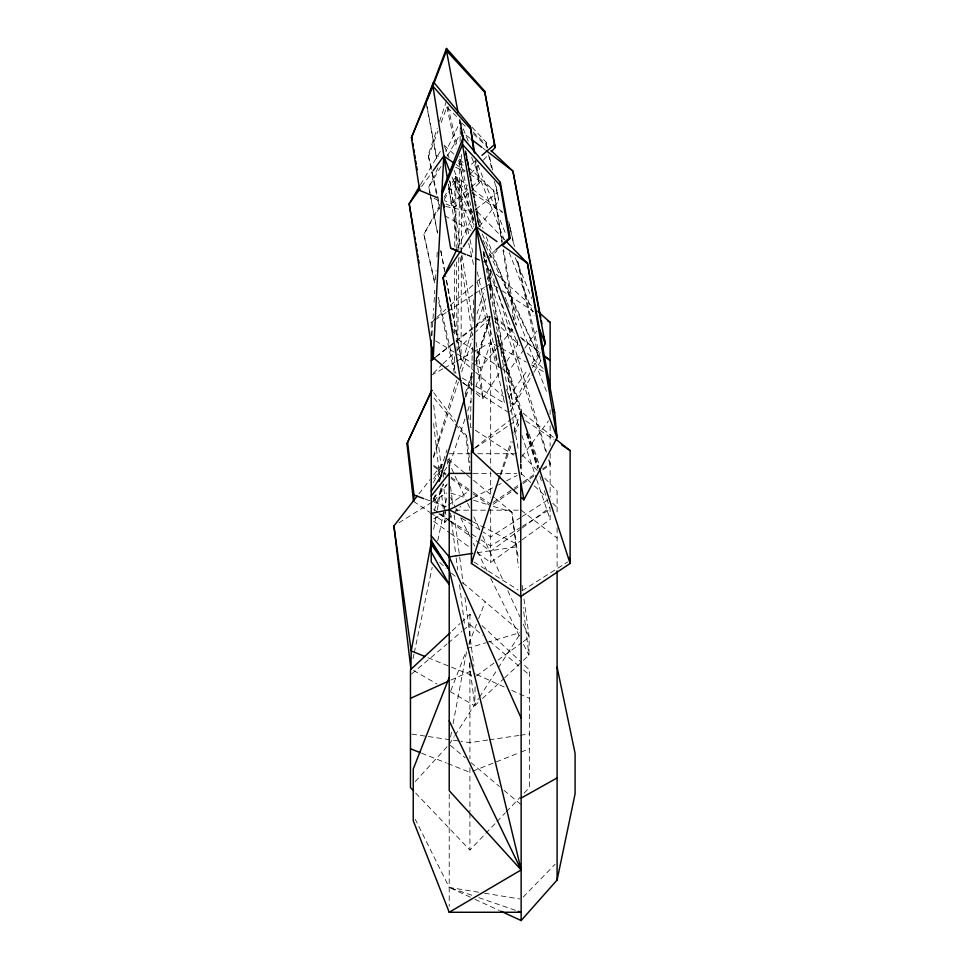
<?xml version="1.0" encoding="UTF-8"?>
<svg xmlns="http://www.w3.org/2000/svg" width="969" height="969" viewBox="0 0 969 969"><rect width="100%" height="100%" fill="white"/><g stroke="black" fill="none" stroke-linecap="round" stroke-linejoin="round"><path stroke-width="0.73" stroke-dasharray="4.84 3.63" d="M454.449 356.737L454.413 373.356L438.63 301.589M454.509 334.087L454.679 264.61M454.727 246.489L454.885 181.542L455.624 176.322L467.664 185.467M461.583 154.471L461.074 359.487L474.628 371.357M461.632 136.387L460.311 121.525L465.798 126.697M458.737 257.742L457.792 339.465L461.074 359.487L445.764 277.679M458.822 250.172L459.912 156.336M460.081 141.208L460.311 121.525L445.873 151.515M475.089 686.936L474.749 705.771L449.979 691.478M472.375 347.193L470.34 427.002L474.059 429.424M473.029 321.587L473.611 298.997M431.944 335.504L433.664 308.312M434.051 302.267L434.815 290.191M435.481 279.605L436.062 270.545M436.922 256.942L437.31 250.91M445.849 509.524L444.807 522.412L431.048 513.146M433.664 529.292L436.958 511.487M437.225 509.997L441.61 486.256M443.245 477.354L444.068 472.908M450.597 736.985L451.699 731.074M453.08 723.698L466.634 651.301M413.048 658.617L413.969 654.196M414.284 652.731L432.186 567.301M437.734 540.799L443.596 512.807M443.911 511.341L446.988 496.612M433.434 456.472L456.762 380.139M460.287 368.608L472.182 329.726M477.027 313.883L484.512 289.392M487.589 279.314L490.677 269.225L487.31 272.241M433.446 500.137L435.226 494.36M464.938 397.472L472.484 372.895M476.033 361.316L489.781 316.5M435.699 494.784L433.458 502.003L446.079 506.654L443.342 484.282M466.089 396.672L472.351 376.481M475.924 364.938L490.677 317.323L475.537 332.076M438.194 476.954L447.024 449.761M465.132 393.923L472.557 371.018M475.815 361.001L490.205 316.621M500.283 474.519L510.99 441.525M513.788 432.913L518.439 418.572M433.567 457.671L458.373 381.895M461.656 371.89L472.424 339.005M476.167 327.57L486.462 296.114M489.272 287.539L490.677 283.251L500.791 289.901M434.1 510.942L443.208 483.81M449.919 463.812L465.265 418.111M467.664 410.965L471.019 400.972M475.815 386.692L490.677 342.42L526.337 362.127M436.486 194.309L428.201 155.101L437.176 128.502M439.526 121.5L446.612 100.497M501.034 474.665L512.383 441.791M514.842 434.657L518.306 424.652M428.213 157.414L438.036 130.888M441.137 122.506L446.818 107.147L456.665 116.498M450.851 690.691L466.101 651.168M468.826 644.119L476.457 624.351M478.638 618.707L485.178 601.773M437.988 167.867L428.795 186.944L430.466 195.871M457.538 248.003L472.606 216.911M529.813 372.98L513.037 404.981L508.519 401.021M532.611 367.651L540.302 352.982M444.068 197.373L455.624 176.322L472.678 213.216M433.385 482.501L442.021 466.816M439.732 207.245L423.828 234.232L434.766 284.014M444.274 199.529L454.885 181.542L467.385 189.67M420.534 184.655L440.98 150.243M441.016 166.45L428.795 186.944L429.921 192.867M447.133 156.203L461.644 131.857L469.989 138.252M510.033 411.692L533.144 373.513M533.919 372.241L540.847 360.783L517.507 259.656M433.579 478.928L442.179 465.072M499.011 373.477L482.707 398.877L475.815 393.135M502.269 368.402L517.761 344.274L517.41 339.84M449.216 744.374L454.11 736.731M454.933 735.459L478.638 698.528M479.449 697.256L497.436 669.24M498.26 667.956L519.505 634.852M444.311 471.128L446.757 467.349M460.941 250.438L462.564 247.955M508.858 397.096L527.681 369.734M531.957 363.508L537.952 354.799L516.695 258.154M523.975 349.385L507.756 372.677L513.037 404.981L484.27 252.097M524.835 348.15L536.79 330.986M421.6 186.642L432.247 171.949M469.844 470.813L465.968 436.801L466.658 435.856L459.33 426.275M521.782 456.859L548.442 420.934M479.316 226.71L498.805 200.607L495.704 183.541M418.971 493.79L430.103 479.498M433.821 474.737L442.167 464.018M433.93 501.13L446.515 485.348M497.8 347.096L480.297 367.954L482.707 398.877L476.021 357.173M498.769 345.945L515.29 326.25M415.241 781.583L447.218 746.566M475.125 161.157L468.293 167.007L470.268 174.105L478.262 165.566M483.265 160.236L488.267 154.907M415.677 793.09L469.917 850.019L495.983 822.657M497.024 821.555L505.37 812.797M506.412 811.707L519.965 797.475M524.144 793.09L529.353 787.627L529.353 669.773L522.751 663.62M433.228 498.466L447.218 484.028M523.199 897.076L555.055 864.312M446.951 520.256L444.807 522.412L440.919 487.952M448.017 519.19L460.82 506.302M468.935 193.158L454.134 207.681L446.14 203.938M469.989 192.116L479.498 182.79L475.876 160.515M433.385 373.174L442.034 364.744M443.112 363.69L456.084 351.044M457.162 349.991L474.459 333.13M482.526 261.63L485.178 262.054L487.359 259.995M488.449 258.953L497.17 250.68M478.056 702.67L474.749 705.771L469.299 662.457M482.489 698.54L503.492 678.93M504.595 677.9L522.279 661.379M523.381 660.349L528.917 655.189L529.244 637.227L523.684 597.037M452.293 630.758L460.009 623.576M461.099 622.546L469.917 614.334L473.211 617.41M431.229 335.88L431.229 322.35L435.711 318.341M436.837 317.335L445.813 309.317M450.294 305.308L476.094 282.258M477.22 281.252L482.828 276.25M486.971 257.718L494.759 250.85M411.607 673.952L447.048 643.961M448.187 642.992L461.91 631.388M463.049 630.419L469.917 624.617L482.489 635.252M467.155 190.421L451.397 203.454L444.517 200.619M471.661 186.69L478.42 181.106L475.185 160.588M474.955 447.763L511.366 418.85M512.54 417.918L518.415 413.254M435.989 356.713L475.222 325.79M476.409 324.845L489.49 314.537M475.694 209.316L497.739 192.395M435.989 356.846L472.836 328.77M474.035 327.873L489.49 316.1M521.007 528.917L490.677 551.349L473.684 538.788M522.218 528.02L550.126 507.368M476.482 675.914L496.867 660.967M498.066 660.083L522.049 642.495M523.248 641.623L529.244 637.227L522.957 623.551M477.329 552.851L490.677 562.504L521.007 540.569M522.218 539.697L550.126 519.505L550.126 509.209L543.415 487.577M493.148 504.304L517.918 487.128M522.872 483.701L534.016 475.973M542.688 469.965L550.126 464.817L548.248 459.1M448.538 504.982L469.371 490.738M493.148 502.487L512.964 488.994M514.2 488.146L517.918 485.614M522.872 482.235L535.263 473.805M542.688 468.742L550.126 463.679L548.793 459.354M475.125 448.078L508.434 425.766M509.67 424.943L518.306 419.153M431.229 322.35L433.761 320.691M435.02 319.855L446.406 312.369M447.666 311.533L472.969 294.891M474.229 294.067L484.355 287.405M485.614 286.57L490.677 283.251L546.371 453.383M521.031 517.264L490.677 536.923L483.083 532.005M522.291 516.453L550.126 498.429M522.037 590.824L567.58 562.008M398.937 522.8L430.333 503.177M431.593 502.39L446.661 492.979M521.031 527.16L490.677 545.898L480.551 539.648M522.291 526.385L550.126 509.209M433.797 518.863L445.352 512.359M431.229 375.282L443.112 368.704M444.444 367.978L455.006 362.127M456.326 361.401L472.182 352.643M473.502 351.904L490.677 342.42L498.829 366.694M473.187 497.678L497.17 485.542M498.502 484.875L501.155 483.531M506.484 480.83L517.143 475.44M450.997 680.032L469.917 671.481L475.319 673.927M472.678 771.227L519.675 752.598M521.068 752.053L529.353 748.771M467.191 648.346L485.651 642.859M487.068 642.435L519.723 632.721M477.099 552.73L518.209 546.613M487.746 740.025L469.917 742.642L460.99 741.333M489.236 739.807L518.96 735.459M520.438 735.241L529.353 733.933M449.216 453.734L470.195 453.734M477.681 453.734L518.149 453.734M473.187 473.417L491.174 473.417M497.17 473.417L516.647 473.417M455.2 510.178L486.68 510.178M488.17 510.178L518.149 510.178M411.946 734.151L426.808 736.331M428.298 736.537L459.512 741.115M478.565 892.243L449.216 887.447L415.241 819.253M484.439 893.2L519.675 898.941M445.631 206.494L472.206 211.981L459.415 156.239M450.767 493.076L466.416 497.969M473.526 500.186L487.758 504.631M493.439 506.412L511.935 512.189L518.33 558.338M471.782 895.235L449.216 887.447L473.635 898.687M478.831 897.669L516.913 910.799M426.251 103.259L436.062 155.609L440.265 157.087M458.482 163.531L464.09 165.517M425.185 499.12L432.15 501.627M421.527 753.155L446.406 763.003M447.787 763.56L469.917 772.317M427.935 657.697L475.282 676.786M467.046 254.617L479.594 259.765M467.276 255.186L481.145 261.049M476.663 674.533L505.043 687.36M511.789 690.412L529.353 698.346M474.992 899.317L499.423 910.557M434.136 198.342L439.478 200.837M455.563 167.213L464.914 171.598M473.187 521.928L518.476 544.832M531.63 365.059L543.512 371.624M444.723 215.699L470.946 230.428M413.497 670.427L436.946 683.969M462.128 377.958L474.992 385.65M476.276 386.413L504.583 403.322L477.269 281.41M435.59 340.858L475.185 364.853M476.469 365.628L480.297 367.954L475.949 341.209M438.812 513.897L448.938 520.135M450.197 520.922L479.292 538.873M473.962 562.008L518.233 590.024M462.383 382.61L475.052 390.822M476.312 391.633L509.258 412.964M433.761 500.065L446.406 508.253M461.583 518.088L481.823 531.194M472.375 192.928L502.366 212.429M475.307 430.236L513.8 455.224M502.063 290.736L533.677 311.533M475.282 351.093L457.792 339.465L445.692 275.79M476.53 351.917L501.506 368.523M502.754 369.359L507.756 372.677L486.414 259.74M525.707 420.812L554.074 439.817M413.533 501.348L429.8 512.298M433.7 465.362L442.373 471.273M443.608 472.109L446.091 473.805M451.045 477.172L472.097 491.525M473.332 492.361L490.677 504.171M456.254 164.621L464.999 170.617M469.989 174.045L493.693 190.336L502.366 242.165M433.7 466.537L442.373 472.545M443.608 473.393L446.091 475.113M451.045 478.553L472.097 493.136M473.332 493.996L490.677 506.012M433.652 521.261L449.422 532.671M450.633 533.544L470.05 547.582M433.652 509.173L438.509 512.758M439.72 513.655L449.422 520.837M450.633 521.734L472.472 537.892M472.472 189.137L502.548 212.017M494.238 317.905L514.454 333.3M521.588 338.738L540.605 353.225M483.107 148.293L485.493 150.122M521.14 510.178L557.102 538.037M494.238 316.415L513.267 331.41M520.401 337.03L540.605 352.97M523.115 413.254L554.837 438.436M447.969 459.04L465.423 473.538M466.586 474.495L472.4 479.328M473.562 480.297L494.493 497.691M495.656 498.66L511.935 512.189L518.476 567.301M463.158 382.61L474.665 392.179M450.355 745.331L465.193 757.782M470.91 762.567L499.447 786.501M504.013 790.341L521.14 804.706M451.457 573.151L455.951 576.967M462.697 582.696L520.014 631.352M489.345 641.054L519.069 666.212M523.635 670.076L529.353 674.921M475.755 372.338L504.001 397.072M496.285 274.239L533.301 307.318M444.008 145.156L453.94 154.192M459.463 159.207L463.885 163.228M468.293 167.237L493.693 190.336L501.869 242.638M439.696 562.383L446.043 568.294M482.017 625.623L521.649 662.59M473.466 133.928L487.71 147.361M521.14 473.417L533.132 484.742M534.222 485.772L546.213 497.097M552.742 503.274L557.102 507.393M473.09 132.075L486.22 144.526L486.886 147.482M495.002 321.538L519.856 345.776M527.427 353.152L543.633 368.959M504.292 239.428L475.888 210.152L482.998 228.418M522.17 454.8L537.577 470.764M544.772 478.226L557.102 490.992L557.102 514.793M472 127.242L486.22 142.225L487.577 148.124M433.991 398.102L465.968 436.801M433.688 392.699L455.672 421.479M478.42 181.106L479.498 182.79M450.597 497.582L455.285 507.005M455.951 508.362L457.295 511.051M460.638 517.785L470.013 536.644M473.356 543.379L474.689 546.08M477.366 551.458L487.407 571.674M490.762 578.408L519.541 636.33M523.563 644.409L528.917 655.189L523.26 607.527M473.853 221.102L454.885 181.542L467.397 237.357M483.01 240.203L484.972 244.297M485.626 245.666L540.847 360.783L482.138 233.711M448.066 460.808L466.949 501.833M467.579 503.202L470.098 508.664M473.865 516.877L479.534 529.183M482.683 536.027L503.444 581.146M507.853 590.727L519.808 616.708M468.245 141.183L460.311 121.525L463.121 136.387M477.874 165.033L506.218 235.213M515.278 257.669L531.715 298.367M444.565 146.549L449.047 157.705M454.086 170.253L473.696 219.079M505.055 297.192L506.739 301.371M507.296 302.776L509.537 308.348M512.335 315.325L516.259 325.087L503.614 249.566M463.86 137.465L461.644 131.857L462.479 136.314M471.6 157.111L504.243 239.864M509.222 252.485L534.125 315.603M452.063 177.109L473.599 231.894M483.531 257.185L517.761 344.274L516.816 338.29M486.281 236.848L547.546 394.274M526.191 433.228L538.037 467.518M506.496 389.55L518.476 425.246M521.831 435.251L536.22 478.092M536.693 479.522L550.126 519.505M497.642 336.667L521.794 411.11M529.219 434.015L539.442 465.508M527.754 432.913L538.921 467.349M497.824 340.41L519.723 411.11M526.882 434.185L537.601 468.814M539.842 476.033L541.623 481.799M496.443 332.403L520.401 410.493M527.499 433.627L537.698 466.888M491.113 270.666L546.601 452.148M436.062 155.609L436.837 158.431L426.178 102.024M508.713 221.55L509.73 225.947M510.069 227.412L514.466 246.465M489.611 156.978L492.664 170.265M447.957 106.36L457.053 145.968M428.201 155.101L439.732 205.271L423.828 234.232L434.984 282.597M438.363 297.253L455.951 373.465M468.621 233.638L455.624 176.322L456.229 248.5M469.953 239.525L473.611 255.695M477.281 271.865L498.938 367.408M488.546 154.858L491.525 168.146M494.505 181.421L498.805 200.607M468.705 243.231L473.647 265.264M437.806 200.208L439.793 209.062M446.818 107.147L456.06 148.487M458.7 160.297L473.562 226.734M509.294 224.469L510.263 228.866M510.59 230.331L514.127 246.429M459.912 119.405L463.267 137.15M466.355 153.417L470.268 174.105M430.2 194.357L437.806 234.328M440.895 250.62L444.565 269.866M465.932 151.249L480.236 227.037M465.277 151.152L466.113 155.609M466.392 157.087L467.228 161.544M467.506 163.034L479.8 228.345M459.463 119.89L462.77 137.562M465.253 150.813L466.089 155.222M466.355 156.699L467.191 161.108M467.458 162.586L468.015 165.529M430.745 197.361L437.419 233.057M440.762 250.91L444.65 271.732M468.184 415.18L468.996 419.613M465.895 154.168L466.695 158.601M466.949 160.079L468.015 166.002M468.269 167.48L478.831 226.589M483.325 251.71L485.178 262.054M476.154 211.63L478.771 226.455M483.24 251.661L518.427 450.367M449.786 181.082L454.134 207.681L451.397 203.454L448.356 184.158M449.81 180.803L461.668 253.575M461.91 255.065L472.557 320.424M448.32 184.352L458.834 249.905M460.021 257.354L472.448 334.826M503.032 250.111L514.018 320.351M522.037 585.131L523.478 595.547M447 459.572L447.593 464.066M450.512 486.535L452.85 504.51M454.219 514.999L463.194 583.907M464.95 597.388L473.914 666.309M472.593 214.936L473.926 225.268M450.549 513.098L455.987 556.412M456.169 557.902L457.671 569.857M459.548 584.791L464.611 625.114M466.658 435.856L469.941 462.794M433.688 405.224L441.343 467.87M433.627 423.514L439.393 474.459M520.438 463.763L521.443 474.277M456.338 262.03L457.077 350.766M486.22 142.225L486.22 144.526M557.102 527.742L557.102 569.457M550.126 409.887L550.126 414.453M550.126 425.827L550.126 446.006M550.126 453.528L550.126 497.17M521.14 464.139L521.14 474.531M520.765 464.078L520.765 467.47M490.677 269.225L490.677 300.862M490.677 322.738L490.677 466.876M490.677 471.721L490.677 497.182M490.677 509.222L490.677 562.504M469.917 614.334L469.917 645.911M469.917 662.445L469.917 758.775M469.917 767.799L469.917 811.768M469.917 813.27L469.917 850.019M449.216 457.949L449.216 464.272M449.216 794.071L449.216 906.427"/><path stroke-width="1.45" d="M465.895 254.605L450.646 248.149L441.622 195.423L441.767 192.468L462.988 137.913L500.331 182.426L510.263 238.277L503.71 244.479M495.862 249.869L509.209 238.108L500.186 185.382L500.331 182.426M453.758 162.901L443.778 156.045L433.252 357.706L460.856 380.684M462.988 137.913L462.479 144.454L476.433 226.031M407.634 442.736L414.042 495.086L413.533 501.348L406.944 443.669L431.859 390.301L406.944 443.669M437.625 197.797L419.722 190.445L411.425 137.683L433.615 82.099L470.316 126.358L474.665 153.09M473.805 151.794L470.316 126.358M433.615 82.099L432.949 86.217L411.425 137.683M431.75 539.672L411.219 650.962L410.892 668.925L393.911 525.937L417.106 496.164M500.779 911.187L521.14 920.55L557.102 880.009L575.089 793.829L575.089 753.397L557.102 667.217M439.211 481.339L464.502 398.913M556.012 439.369L570.111 450.561L570.111 563.461L520.765 596.553L471.431 563.461L499.822 475.949M519.832 414.26L520.765 411.389L527.754 432.913M427.244 99.201L446.491 48.45L484.597 91.025L495.256 147.433L491.259 151.697M432.113 88.046L446.491 50.691L446.491 48.45M449.216 677.488L413.242 769.047L413.242 820.707L449.216 912.265L521.14 912.265L518.318 911.296M441.622 195.423L462.479 144.454L500.186 185.382M456.883 249.348L443.124 277.74L472.739 452.148L517.349 493.73M542.398 348.985L545.196 343.656L544.021 336.497M521.697 497.787L523.878 499.822L557.066 437.697L554.668 412.54L527.451 263.277L506.399 241.596M419.783 185.927L409.184 203.769L433.252 357.706L432.901 353.285M431.229 491.259L441.852 474.907M460.13 251.686L443.124 277.74L449.047 310.25M463.376 246.72L476.336 226.867L476.263 224.081M419.831 189.088L409.184 203.769L414.138 233.384M433.131 170.726L443.778 156.045L449.858 171.501M431.229 495.971L449.216 473.417L471.685 473.417M450.101 632.818L410.468 669.773L410.468 787.627L413.593 790.91M481.956 155.319L494.481 144.611L484.597 91.025M473.78 448.695L471.431 450.561L471.431 563.461M434.79 357.646L431.229 360.468L434.79 357.743M449.216 912.265L521.14 869.932L449.216 569.627L431.229 540.654M521.14 798.081L557.102 777.95M431.229 513.352L449.216 509.803L471.855 498.345M410.468 698.346L448.296 681.255M431.229 535.845L449.216 556.872L472.702 553.384M509.209 238.108L510.263 238.277M450.646 248.149L457.283 250.608M414.042 495.086L423.792 498.611M410.468 748.771L420.146 752.598M425.149 656.582L411.219 650.962L393.911 525.937M449.216 509.803L471.855 521.249M547.594 320.691L550.126 322.35L550.126 391.961M561.475 444.771L570.111 450.561M497.024 241.608L476.336 226.867L472.739 452.148L472.036 444.759M501.894 245.072L527.451 263.277L557.066 437.697L476.336 226.867L523.878 499.822M544.178 355.938L550.126 360.468L544.178 355.78M471.188 139.161L481.92 147.385M486.68 151.031L512.916 171.113L540.787 317.699M537.783 311.328L550.126 322.35M491.004 150.449L512.916 171.113L545.196 343.656L538.558 326.819M484.67 92.273L446.491 50.691L458.083 112.525M470.11 128.356L432.949 86.217L443.923 155.961M431.229 544.372L449.216 569.627L431.229 541.95M431.229 551.785L449.216 584.464L431.229 561.923L431.229 340.349M449.216 720.851L521.14 869.932L449.216 790.656L449.216 464.987M449.216 556.872L521.14 718.114M553.565 409.73L554.668 412.54M569.118 557.55L570.111 560.397M539.382 468.778L570.111 563.461M494.481 144.611L495.256 147.433M541.356 320.666L541.913 323.622M449.592 313.205L450.936 320.594M451.481 323.549L452.014 326.505M452.559 329.46L453.092 332.415M441.767 192.468L442.288 195.399M443.863 204.217L444.383 207.16M414.635 236.351L415.132 239.319M415.628 242.274L416.125 245.242M416.622 248.197L417.118 251.165M417.615 254.12L418.111 257.088M418.608 260.043L419.105 263.011M411.631 135.696L412.358 140.142M412.842 143.121L413.327 146.089M413.811 149.056L414.296 152.024M414.78 154.992L415.253 157.971M415.737 160.939L416.222 163.906M416.706 166.874L417.191 169.841M443.778 156.045L447.363 178.393M432.44 347.387L432.671 350.33M557.102 570.959L557.102 880.009M521.14 595.947L521.14 920.55M520.765 411.389L520.765 462.576M520.765 483.652L520.765 596.553"/></g></svg>
